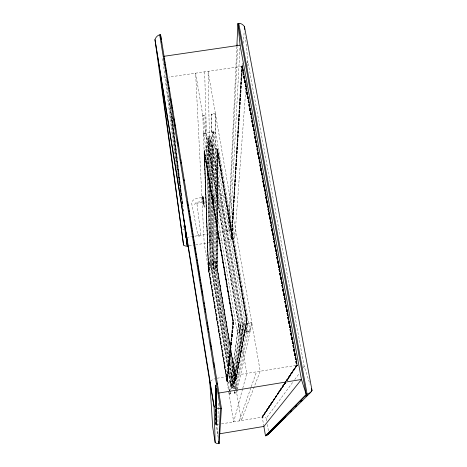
<?xml version="1.0" encoding="UTF-8"?>
<svg xmlns="http://www.w3.org/2000/svg" width="467" height="467" viewBox="0 0 467 467"><rect width="100%" height="100%" fill="white"/><g stroke="black" fill="none" stroke-linecap="round" stroke-linejoin="round"><path stroke-width="0.35" stroke-dasharray="2.33 1.75" d="M218.165 437.491L216.163 425.034L216.449 409.501M216.454 406.599L216.46 388.486M216.822 267.62L216.992 148.704C214.791 148.95 214.184 146.515 213.635 144.922C211.714 143.83 208.551 144.052 208.364 140.8L240.26 327.601L241.299 329.521L243.085 329.994A2.177 1.267 -6.8 0 0 244.153 329.842L246.272 330.181L248.129 331.78L236.261 389.379M216.851 267.661L217.015 148.955M217.091 149.195L216.939 267.725L235.625 379.916M235.718 379.881L217.044 267.766L217.225 149.393M217.108 267.778L217.388 149.533L246.827 319.971L235.829 379.916L234.452 381.37L233.669 383.594A0.654 0.514 -12.1 0 1 233.29 383.676C231.037 384.032 230.64 388.159 233.074 388.427A1.366 1.068 -12 0 0 233.745 388.334L234.825 388.562L235.753 389.402M217.482 149.574L217.167 267.784L235.817 379.858M212.31 195.655L213.197 199.462L213.407 206.852L212.287 198.51L212.31 195.655L212.894 194.336L214.155 201.785L213.507 206.618M227.353 381.732L226.968 381.311L208.375 269.179L204.015 151.676C205.241 150.117 207.167 148.617 206.741 145.961C210.302 144.461 213.185 138.401 208.183 136.481A2.078 1.932 -16.9 0 0 207.161 136.603L205.165 135.868L203.466 133.241L215.45 131.437M217.622 434.129L218.352 403.155M240.26 327.601L240.972 325.598L243.091 324.431A1.033 0.595 -6.8 0 0 243.686 324.314C245.134 323.409 244.101 320.537 246.664 320.572L216.992 148.704M242.239 63.033L231.445 239.151L228.667 222.222L236.833 46.788M228.667 222.222L229.163 222.146L237.65 46.671M237.685 45.941L237.791 43.758M239.927 48.095L230.114 230.68L194.535 236.22M213.839 200.781L213.221 196.134C216.688 195.521 223.886 193.326 225.444 198.393L229.916 229.881C229.805 231.492 228.783 232.076 227.003 231.212L220.418 200.156L219.84 199.864L213.489 200.763L212.654 197.629M195.585 244.801L231.282 239.221L241.708 66.378L242.169 65.8M231.282 239.221L241.935 66.273L296.743 365.305L286.277 380.996L296.673 365.287L297.1 365.579L286.983 380.634M243.441 43.373L244.194 30.991M231.544 238.97L242.175 65.719L242.793 66.18M246.302 82.641L234.848 237.073A4.892 4.711 3.2 0 1 231.918 239.104L231.603 239.046L242.233 65.935L297.082 365.48M231.65 239.086L242.344 66.104M231.743 239.127L242.601 66.221L297.374 365.141L262.314 417.375L285.366 383.045M247.487 66.693L247.866 61.615L245.502 37.337M210.78 140.433L212.812 264.795C211.522 266.295 210.051 267.41 208.667 268.764L227.359 381.802L228.795 382.298L229.764 384.037L232.064 384.586L233.08 386.489L212.765 264.509L212.234 263.762L211.172 263.516A1.325 0.683 -7.8 0 0 210.524 263.61L209.269 263.441L208.218 262.6L215.801 261.409M248.129 331.78L213.606 131.712L212.853 134.379L211.148 136.072C209.432 135.769 208.054 137.549 208.212 139.166L211.183 264.76L231.451 386.752M227.032 381.323L233.051 322.142L204.19 151.588M227.149 381.376L233.243 322.201L204.342 151.431M227.207 381.416L233.325 322.242L204.4 151.331L208.434 269.161L208.749 269.202M233.401 322.3L227.254 381.469L208.603 269.161M227.289 381.527L233.471 322.364M227.324 381.592L233.558 322.51M227.359 381.802L233.582 322.592L204.453 150.602L208.586 269.074M250.061 331.465L237.47 333.496L237.51 333.175L229.49 391.183M230.663 391.165L230.319 393.494L229.034 393.704L229.192 392.543M238.497 324.711L237.37 332.895L239.501 332.551L240.738 324.349L238.497 324.711L202.906 115.909L205.042 115.594L204.943 115.022L202.806 115.343L208.434 269.161M242.618 388.842L233.687 421.859L229.093 394.072L229.332 392.338M231.434 385.847L240.277 327.069M229.093 394.072L230.377 393.862L230.815 390.961M240.738 324.349L239.606 333.152L239.501 332.551M213.571 205.077L213.985 202.538M234.23 382.064L244.463 322.522M234.206 382.841L244.486 323.415M235.672 380.296L246.658 320.169L217.155 149.3M235.677 380.366L246.757 320.029L217.301 149.469M217.68 149.603L247.096 319.848L235.829 379.916M247.096 319.848L235.94 379.84L247.002 319.877L217.581 149.598M237.318 389.892L236.676 392.829L234.224 393.232L234.615 390.517M247.469 323.269L245.998 332.125L247.469 323.269L251.754 322.58L215.503 114.03L211.434 114.637L211.674 132.564L215.544 131.98L215.503 114.03M234.224 393.232L234.79 390.313M235.17 390.249L246.605 332.025L212.158 131.933L213.717 261.736L234.994 389.204M234.165 392.864L236.617 392.461L237.125 390.103M245.893 331.523L249.956 330.864L251.754 322.58M237.47 389.18L251.865 323.211L247.58 323.9M203.174 196.607L203.449 202.585L204.359 208.054L203.758 199.31L203.279 196.741L202.608 195.673L202.497 197.57L203.513 203.881M242.805 388.141L246.798 373.39L238.602 325.341L240.849 324.979M229.577 390.657C229.706 388.427 232.548 389.227 233.015 387.388L242.951 327.711L210.705 139.615M212.643 196.613L212.905 196.251M239.221 420.936L250.995 387.493M251.234 386.816L256.523 371.796M297.1 365.381L297.59 365.112M221.475 423.884L261.946 417.171L285.588 381.574M285.991 380.967L296.405 365.282L241.708 66.378L168.867 77.102M285.705 381.562L261.946 417.171M286.102 380.961L296.539 365.27L241.824 66.343M285.763 381.568L262.057 417.171L262.314 417.375M286.16 380.967L296.609 365.276L241.883 66.314M285.816 381.58L262.092 417.177L285.874 381.597M286.329 381.014L296.802 365.334L242.069 66.104M286.382 381.043L296.866 365.363M262.226 417.253L285.22 382.882M286.837 380.471L296.924 365.398M285.267 382.917L262.25 417.282L297.269 365.182L242.49 66.203M286.878 380.506L296.971 365.433L242.134 65.964M246.763 63.389L247.866 61.615L304.262 366.677L310.035 384.37M266.721 420.977L266.243 418.198L293.025 381.901M294.759 379.56L299.51 373.121M303.398 367.85L304.262 366.677L303.147 366.087M210.588 381.218L212.456 379.724L214.692 378.725M246.909 319.918L246.664 320.572M212.911 196.251L213.244 196.158L213.828 200.787M235.94 379.829L217.231 267.778M216.443 424.719L218.597 424.357M217.173 378.229L296.673 365.287M228.941 382L235.806 380.879M208.492 269.161L227.09 381.341L233.15 322.166L204.272 151.518L208.516 269.57L209.765 269.371L209.56 262.752L209.502 262.396L209.706 269.027L208.457 269.22L208.218 262.6L229.431 390.803M213.501 268.782L213.413 262.15L215.859 261.765L215.877 268.408L213.501 268.782L213.442 268.437L215.818 268.064L215.404 113.463L208.078 71.328L211.516 242.309L215.818 268.064M210.541 270.953L217.225 269.903M186.712 237.44L191.692 236.664M189.117 245.811L194.867 244.912M208.276 262.956L209.56 262.752M203.886 201.207L197.278 202.229A3.129 2.989 -2.2 0 0 194.681 205.702M211.674 132.564L211.335 114.071L215.404 113.463M203.554 133.784L205.585 133.474L204.943 115.022M229.163 222.146L229.344 222.129A4.11 3.946 2.9 0 1 232.449 223.226L234.848 237.073M165.773 77.423L163.462 76.857L161.81 75.882M216.221 424.853L216.168 407.493L216.203 424.888L216.122 407.574L216.163 425.034L215.772 424.847A5.195 5.137 -85.9 0 0 215.433 424.947M203.501 203.84L203.828 204.237L202.964 199.508L203.781 205.381M202.561 196.029L203.122 198.487M242.391 66.145L297.181 365.247M242.175 65.719L297.1 365.579M251.865 323.211L260.207 371.195L241.316 420.592L236.676 392.829M267.322 424.445L268.77 432.769M215.544 131.98L249.956 330.864M211.335 114.071L211.434 114.637M263.873 426.435L262.296 417.34L262.617 417.078A5.184 5.114 67.3 0 1 266.243 418.198M202.806 115.343L195.62 73.161L204.202 243.453L229.034 393.704M205.492 132.932L205.585 133.474M204.914 133.019L205.007 133.562M238.894 332.65L238.993 333.251M203.466 133.241L237.47 333.496M204.493 150.981L233.518 322.434M204.102 151.641L232.951 322.137L226.968 381.311L232.846 322.137L204.015 151.676M215.859 261.765L237.254 389.519M215.877 268.408L236.617 392.461M235.94 389.052L214.633 261.59L213.606 131.712M203.939 202.427L203.501 199.794L204.044 204.768L203.39 197.985L202.69 197.652C199.006 197.739 190.571 198.65 191.861 204.447L197.932 235.637C198.65 236.711 201.569 235.969 200.752 234.323L196.817 202.666L196.881 203.63L197.302 203.238L203.32 202.304L203.904 201.826L204.044 204.768M213.413 262.15L213.349 261.794L213.442 268.437M209.134 262.454L209.193 262.81M209.706 269.027L209.765 269.371M230.319 393.494L230.377 393.862M162.697 58.667L175.96 164.127M176.328 167.017L176.508 168.459M183.683 225.526L183.864 226.968M168.482 94.597L180.601 193.513M166.205 80.225L166.561 83.114M166.649 83.832L178.552 179.929M178.639 180.653L178.82 182.095M170.257 104.976L170.665 108.005M170.694 108.589L182.323 204.067M169.118 98.409L180.875 194.698M180.963 195.422L181.143 196.87M172.148 116.411L172.405 118.583M172.492 119.307L183.169 208.375M183.257 209.099L183.513 211.277M172.037 116.411L182.871 206.928M183.257 209.829L183.432 211.277M171.36 112.541L182.655 205.462M206.607 146.691L210.109 267.492M204.657 71.836L209.508 242.624M208.212 139.166L208.235 139.989M213.139 203.46L212.643 196.619M215.842 408.911L216.023 424.847M215.614 385.03L215.777 406.01L215.556 385.036M215.865 385.123L215.982 406.086M215.824 385.094L215.947 406.062L215.772 385.065M216.052 388.783L216.122 406.85M216.034 388.836L216.087 406.985M215.964 385.24L216.058 406.909L215.935 385.193M215.906 385.158L216.011 406.839M216.017 407.563L216.104 424.912M216.192 388.608L216.233 406.704L216.151 388.643M216.11 388.69L216.168 406.769L216.081 388.737M216.344 388.521L216.355 406.629M216.361 409.524L216.367 424.737L216.314 409.547M216.291 388.544L216.314 406.646L216.239 388.573M216.279 409.571L216.303 424.772M182.714 229.711A4.121 3.964 -5.2 0 1 183.957 229.174M202.684 197.658L203.32 202.304L202.696 197.681M238.695 325.137L230.511 384.131L210.991 266.569L207.99 145.015L238.695 325.137M198.528 234.481C198.382 235.858 198.317 234.16 198.528 234.481M239.968 330.473L231.13 388.725L210.372 263.657L206.922 136.708L239.968 330.473M241.299 329.521L231.988 387.966L211.364 263.896L208.492 137.596L241.299 329.521M243.091 324.431L233.29 383.676L213.699 266.143L212.199 144.379L243.091 324.431M242.729 329.288L232.881 387.82L212.234 263.762L209.858 137.391L242.729 329.288M244.404 329.755L233.903 388.27L213.063 263.236L211.148 136.072L244.404 329.755M285.927 381.621L262.162 417.212L285.979 381.644M216.274 424.795L216.198 407.457L216.274 424.795M215.929 424.818L215.76 408.905L215.929 424.818M215.824 406.016L215.666 385.036L215.865 406.027M216.081 424.882L215.993 408.981L216.052 424.865M216.139 424.964L216.063 407.633L216.122 424.935"/><path stroke-width="0.7" d="M236.862 46.064L237.913 23.496C240.517 22.842 243.097 24.488 244.463 26.625L312.032 390.494L310.695 392.391L268.04 434.619M221.411 408.38L219.134 443.533L218.428 443.644A4.396 4.331 -86.9 0 1 215.141 442.424L212.689 427.083L209.835 382.123L154.968 39.613C155.78 37.162 157.84 34.832 160.566 34.704L221.411 408.38L217.488 408.368L214.096 406.64L209.835 382.123M215.141 442.424L214.096 406.64L154.968 39.613L183.578 245.082A4.909 4.728 -5.3 0 0 187.033 246.121L187.331 245.84M263.867 426.441L301.46 379.467L240.085 45.182L237.913 23.496L306.194 394.393L265.49 435.799L263.873 426.435L219.759 433.773M285.839 416.582L268.887 433.464A4.384 4.314 69.8 0 1 266.196 435.67L265.49 435.799L266.009 435.711L307.134 394.236L310.695 392.391M290.462 411.976L291.49 410.954M295.599 406.862L296.621 405.841M300.73 401.748L302.272 400.213M305.867 396.635L307.409 395.1M311.004 391.515L312.032 390.494L311.366 388.451M187.15 246.103L183.969 220.039M218.591 393.074L301.46 379.467L306.194 394.393L307.134 394.236L238.777 23.368M163.789 56.326L240.085 45.182M187.349 245.875L187.681 246.033L186.987 240.242M187.571 246.033L186.567 237.347M164.145 58.486L164.378 59.928M164.612 61.364L164.845 62.806M165.079 64.242L165.312 65.684M165.546 67.12L165.779 68.561M166.013 69.997L166.252 71.439M166.486 72.875L166.719 74.317M167.419 78.631L167.653 80.073M167.887 81.515L168.126 82.951M168.359 84.393L168.593 85.829M168.826 87.271L169.06 88.707M169.293 90.149L169.527 91.585M170.7 98.782L170.934 100.218M171.167 101.66L171.401 103.096M171.634 104.538L171.868 105.974M172.107 107.416L172.341 108.852M172.574 110.294L172.808 111.73M173.975 118.927L174.214 120.369M174.448 121.805L174.681 123.247M174.915 124.683L175.148 126.125M175.382 127.561L175.615 129.003M177.256 139.073L177.489 140.514M177.723 141.95L177.956 143.392M178.196 144.828L178.429 146.27M180.536 159.224L180.77 160.66M181.003 162.102L181.237 163.538M183.811 179.369L184.045 180.811M187.442 201.674L187.676 203.116M187.909 204.552L188.148 205.994M188.382 207.43L188.615 208.872M188.849 210.308L189.082 211.749M189.316 213.185L189.549 214.627M189.783 216.063L190.016 217.505M190.256 218.941L190.489 220.383M190.723 221.819L190.956 223.261M191.19 224.697L191.423 226.139M191.657 227.575L191.89 229.017M192.13 230.459L192.363 231.895M192.597 233.337L192.83 234.773M193.064 236.214L193.297 237.65M193.531 239.092L193.764 240.528M193.998 241.97L194.237 243.406M194.47 244.848L194.704 246.284M194.937 247.726L195.171 249.162M195.404 250.604L195.638 252.04M195.871 253.482L196.105 254.918M196.344 256.36L196.578 257.796M196.811 259.238L197.045 260.679M197.278 262.115L197.512 263.557M197.745 264.993L197.979 266.435M198.218 267.871L198.452 269.313M198.685 270.749L198.919 272.191M199.152 273.627L199.386 275.069M199.619 276.505L199.853 277.947M200.086 279.383L200.325 280.825M200.559 282.261L200.792 283.702M201.026 285.139L201.259 286.58M201.493 288.016L201.726 289.458M201.96 290.894L202.199 292.336M202.433 293.778L202.666 295.214M203.834 302.412L204.067 303.848M204.307 305.29L204.54 306.726M204.774 308.167L205.007 309.603M205.241 311.045L205.474 312.481M207.114 322.557L207.348 323.993M207.582 325.435L207.815 326.877M208.048 328.313L208.288 329.755M208.521 331.191L208.755 332.632M210.395 342.702L210.629 344.144M210.862 345.58L211.096 347.022M211.329 348.458L211.563 349.9M213.67 362.853L213.904 364.289M214.137 365.731L214.376 367.167M216.951 382.998L217.184 384.434M159.702 34.827L220.453 408.537L218.614 443.621L219.134 443.533L218.813 441.519M185.201 232.601L185.428 234.014M185.656 235.432L186 237.551L185.732 235.386M186.333 239.624L186.666 241.696M186.888 243.079L187.22 245.152M160.298 74.486L183.578 245.082M184.938 228.888L185.557 233.944M160.566 34.704L161.197 39.759M161.372 41.207L161.553 42.649M185.23 228.503L185.492 230.079M185.58 231.393L187.471 245.998L186.491 237.335M183.619 217.143L183.794 218.591M186.642 237.341L186.812 238.789M186.041 233.004L186.356 235.893M185.031 225.8L185.206 227.242M185.492 229.35L185.644 230.85M185.965 232.986L186.251 235.899M244.463 26.625L244.743 29.479"/></g></svg>
